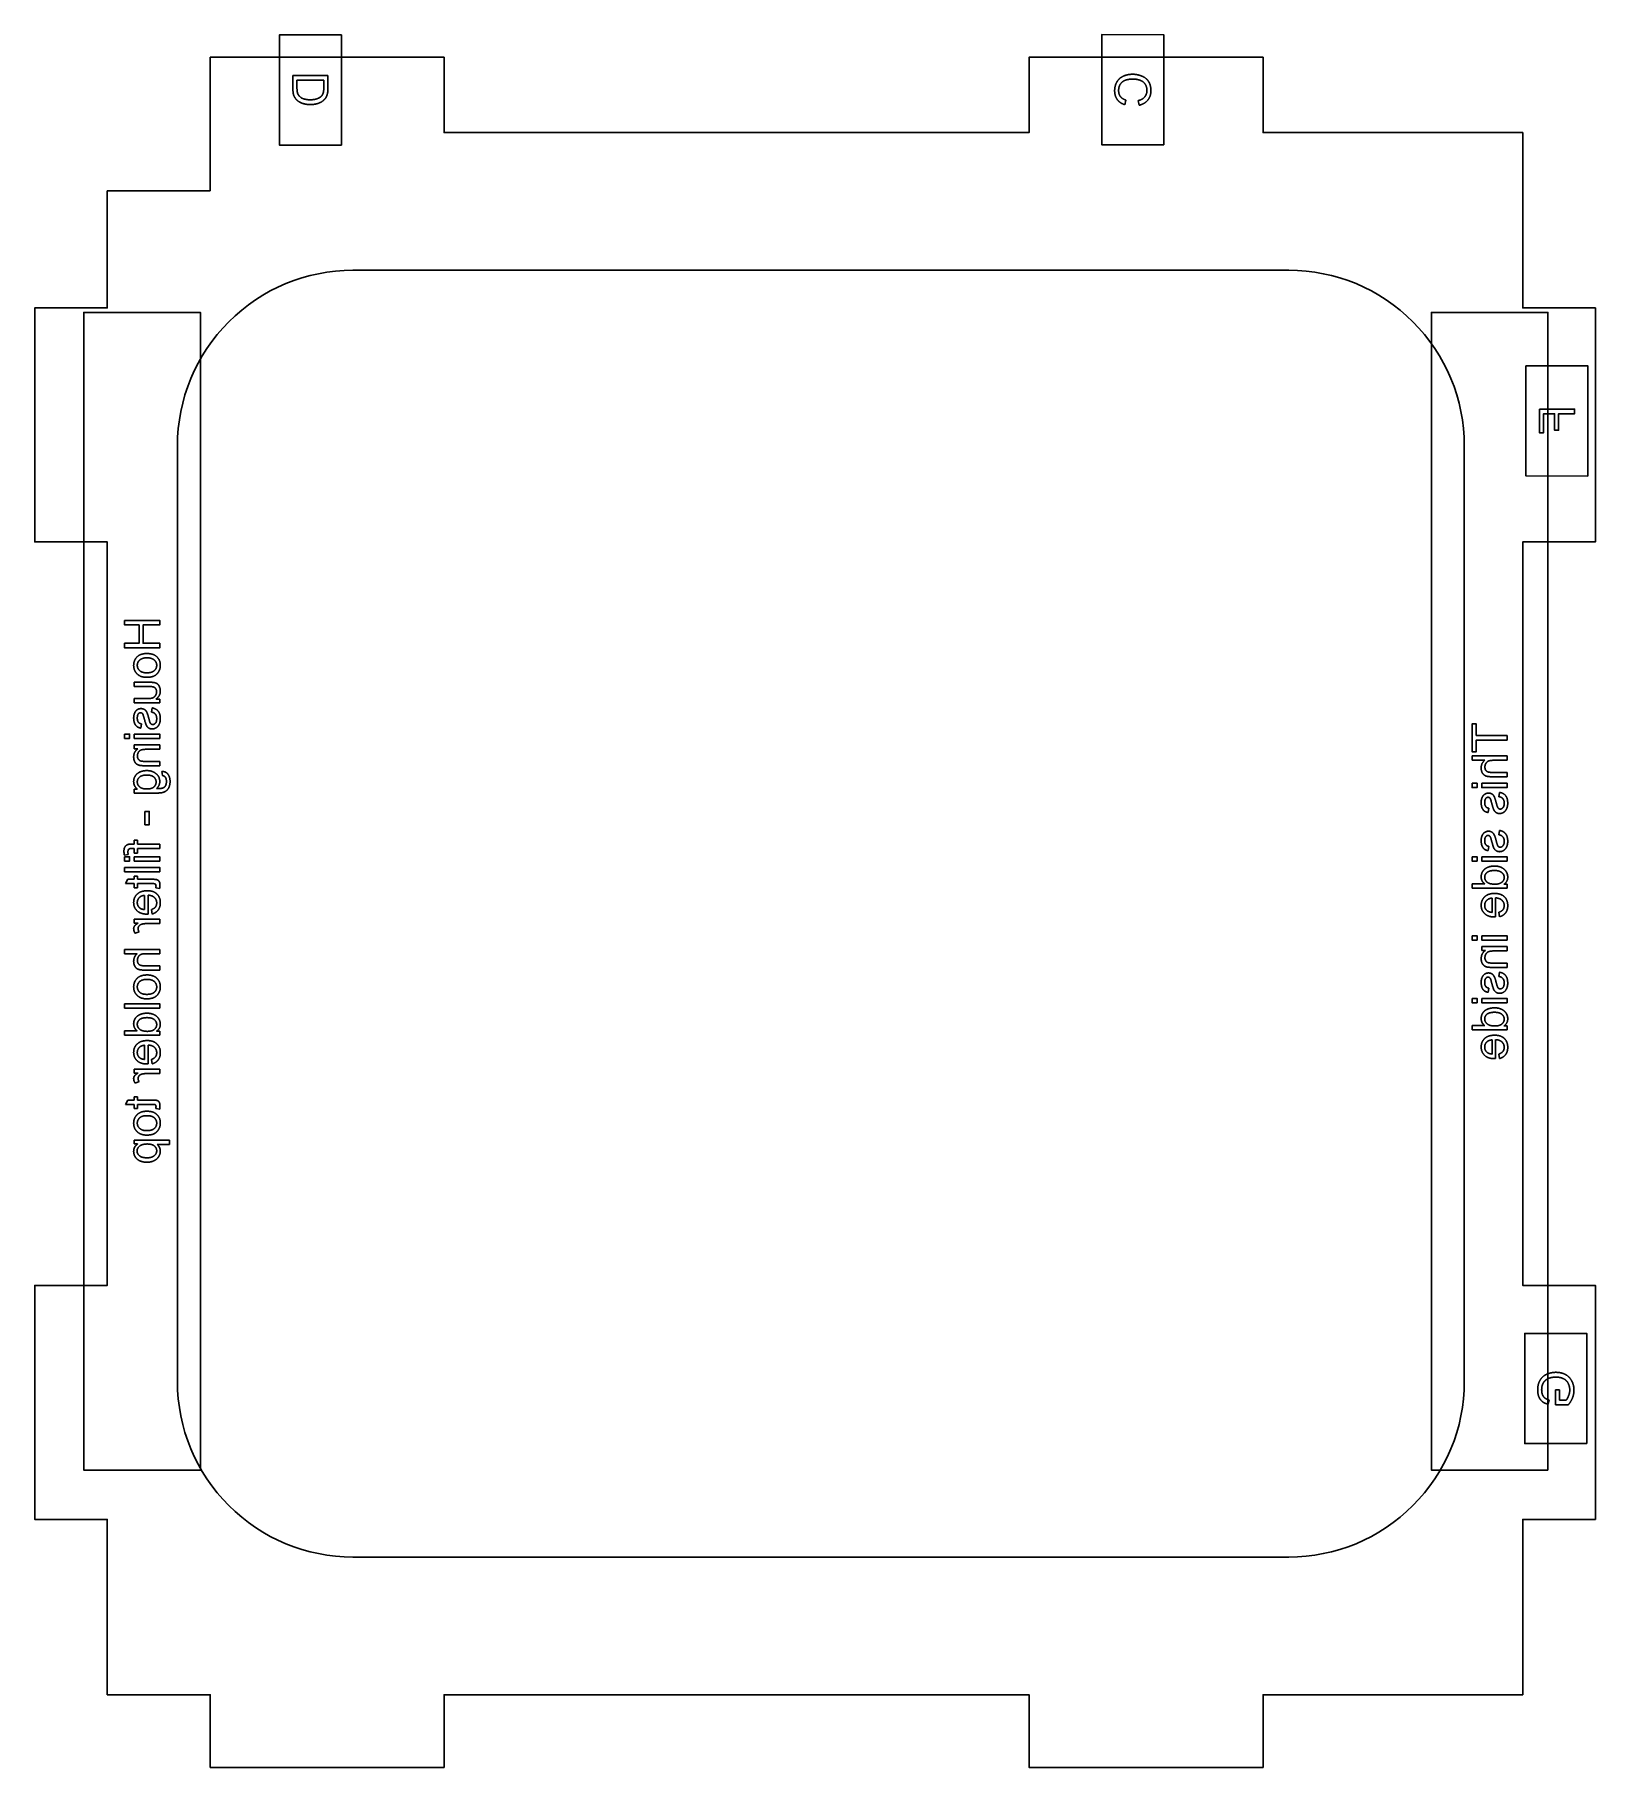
# Model space of a CAD drawing. Header units: millimetres. Extents: x -120 to 13, y 0 to 148.
import ezdxf

# ---------------------------------------------------------------- set-up
doc = ezdxf.new("R2010")
doc.units = ezdxf.units.MM
doc.layers.get('0').update_dxf_attribs({"linetype": 'CONTINUOUS'})

msp = doc.modelspace()

# ---------------------------------------------------------------- linework, layer by layer
for p, q in [((-95.31, 144.63), (-98.31, 144.63)), ((-98.31, 144.63), (-98.31, 143.6)), ((-97.96, 143.6), (-97.96, 144.23)), ((-97.96, 144.23), (-95.66, 144.23)), ((-95.66, 144.23), (-95.67, 143.59)), ((-95.31, 143.55), (-95.31, 144.63)), ((-27.2, 142.14), (-27.11, 142.53)), ((-26.07, 142.49), (-25.97, 142.09)), ((-110.52, 92.76), (-111.87, 92.76)), ((-111.87, 92.76), (-111.87, 92.4)), ((-111.87, 92.4), (-110.66, 92.4)), ((-110.7, 91.37), (-111.87, 91.37)), ((-111.87, 91.37), (-111.87, 91)), ((-111.87, 91), (-109.69, 91)), ((-110.34, 90.57), (-110.4, 90.21)), ((-109.69, 91.33), (-110.01, 91.33)), ((-109.69, 91), (-109.69, 91.33)), ((-111.31, 88.85), (-111.26, 89.21)), ((-109.69, 87.4), (-111.87, 87.4)), ((-111.87, 87.4), (-111.87, 87.07)), ((-109.69, 87.03), (-109.69, 87.4)), ((-111.87, 87.07), (-111.56, 87.07)), ((-109.69, 86), (-111.02, 86)), ((-110.88, 87.03), (-109.69, 87.03)), ((-109.69, 85.63), (-109.69, 86)), ((5.48, 86.46), (2.48, 86.46)), ((2.48, 86.46), (2.48, 86.09)), ((2.48, 86.09), (3.56, 86.09)), ((4.29, 86.09), (5.48, 86.09)), ((5.48, 86.09), (5.48, 86.46)), ((-111.03, 85.63), (-109.69, 85.63)), ((-109.51, 85.14), (-109.46, 84.78)), ((5.48, 85.06), (4.1, 85.06)), ((4.1, 84.69), (5.48, 84.69)), ((5.48, 84.69), (5.48, 85.06)), ((-111.61, 83.63), (-111.87, 83.63)), ((-111.87, 83.63), (-111.87, 83.29)), ((-111.87, 83.29), (-109.99, 83.29)), ((4.83, 83.35), (4.78, 82.98)), ((3.87, 81.63), (3.92, 81.99)), ((4.83, 80.09), (4.78, 79.72)), ((-111.87, 78.93), (-112.1, 78.93)), ((-112.07, 78.56), (-111.87, 78.56)), ((-111.58, 79.25), (-111.87, 79.25)), ((-111.87, 79.25), (-111.87, 78.93)), ((-111.87, 78.56), (-111.87, 78.14)), ((-111.58, 78.93), (-111.58, 79.25)), ((-109.69, 78.93), (-111.58, 78.93)), ((-111.58, 78.14), (-111.58, 78.56)), ((-111.58, 78.56), (-109.69, 78.56)), ((-109.69, 78.56), (-109.69, 78.93)), ((3.87, 78.37), (3.92, 78.73)), ((-112.71, 77.98), (-112.39, 78.04)), ((-111.87, 78.14), (-111.58, 78.14)), ((-112.41, 75.92), (-112.63, 75.55)), ((-112.63, 75.55), (-111.87, 75.55)), ((-111.87, 75.92), (-112.41, 75.92)), ((-111.58, 76.19), (-111.87, 76.19)), ((-111.87, 76.19), (-111.87, 75.92)), ((-111.87, 75.55), (-111.87, 75.18)), ((-111.58, 75.92), (-111.58, 76.19)), ((-110.33, 75.92), (-111.58, 75.92)), ((-111.58, 75.18), (-111.58, 75.55)), ((-111.58, 75.55), (-110.31, 75.55)), ((-111.87, 75.18), (-111.58, 75.18)), ((-110.99, 74.54), (-110.99, 73.33)), ((-110.69, 72.94), (-110.69, 74.56)), ((-110.02, 75.18), (-109.7, 75.13)), ((3.56, 75.53), (2.48, 75.53)), ((2.48, 75.53), (2.48, 75.16)), ((2.48, 75.16), (5.48, 75.16)), ((4.19, 74.31), (4.19, 73.09)), ((4.49, 72.71), (4.49, 74.33)), ((5.48, 75.5), (5.21, 75.5)), ((5.48, 75.16), (5.48, 75.5)), ((-110.39, 73.33), (-110.35, 72.95)), ((4.78, 73.1), (4.83, 72.72)), ((-109.69, 72.5), (-111.87, 72.5)), ((-111.87, 72.5), (-111.87, 72.16)), ((-111.87, 72.16), (-111.54, 72.16)), ((-111.8, 71.31), (-111.46, 71.44)), ((-110.83, 72.13), (-109.69, 72.13)), ((-109.69, 72.13), (-109.69, 72.5)), ((-109.69, 69.93), (-112.69, 69.93)), ((-112.69, 69.93), (-112.69, 69.56)), ((-109.69, 69.56), (-109.69, 69.93)), ((5.48, 70.16), (3.31, 70.16)), ((3.31, 70.16), (3.31, 69.83)), ((3.31, 69.83), (3.62, 69.83)), ((4.29, 69.79), (5.48, 69.79)), ((5.48, 69.79), (5.48, 70.16)), ((-112.69, 69.56), (-111.62, 69.56)), ((-109.69, 68.53), (-111.07, 68.53)), ((-111.07, 68.16), (-109.69, 68.16)), ((-110.88, 69.56), (-109.69, 69.56)), ((-109.69, 68.16), (-109.69, 68.53)), ((4.15, 68.39), (5.48, 68.39)), ((5.48, 68.76), (4.16, 68.76)), ((5.48, 68.39), (5.48, 68.76)), ((4.83, 67.97), (4.78, 67.61)), ((3.87, 66.25), (3.92, 66.61)), ((-111.62, 62.95), (-112.69, 62.95)), ((-112.69, 62.95), (-112.69, 62.59)), ((-112.69, 62.59), (-109.69, 62.59)), ((-109.69, 62.93), (-109.97, 62.93)), ((-109.69, 62.59), (-109.69, 62.93)), ((3.56, 63.41), (2.48, 63.41)), ((2.48, 63.41), (2.48, 63.05)), ((2.48, 63.05), (5.48, 63.05)), ((5.48, 63.39), (5.21, 63.39)), ((5.48, 63.05), (5.48, 63.39)), ((-110.99, 61.73), (-110.99, 60.52)), ((-110.69, 60.13), (-110.69, 61.75)), ((4.19, 62.19), (4.19, 60.98)), ((4.49, 60.59), (4.49, 62.21)), ((4.78, 60.98), (4.83, 60.6)), ((-109.69, 59.68), (-111.87, 59.68)), ((-111.87, 59.68), (-111.87, 59.35)), ((-111.87, 59.35), (-111.54, 59.35)), ((-110.83, 59.31), (-109.69, 59.31)), ((-110.39, 60.52), (-110.35, 60.14)), ((-109.69, 59.31), (-109.69, 59.68)), ((-111.8, 58.5), (-111.46, 58.63)), ((-112.41, 57.05), (-112.63, 56.68)), ((-112.63, 56.68), (-111.87, 56.68)), ((-111.87, 57.05), (-112.41, 57.05)), ((-111.58, 57.32), (-111.87, 57.32)), ((-111.87, 57.32), (-111.87, 57.05)), ((-111.87, 56.68), (-111.87, 56.31)), ((-111.87, 56.31), (-111.58, 56.31)), ((-111.58, 57.05), (-111.58, 57.32)), ((-110.33, 57.05), (-111.58, 57.05)), ((-111.58, 56.31), (-111.58, 56.68)), ((-111.58, 56.68), (-110.31, 56.68)), ((-110.02, 56.31), (-109.7, 56.26)), ((-108.86, 53.62), (-111.87, 53.62)), ((-111.87, 53.62), (-111.87, 53.29)), ((-108.86, 53.25), (-108.86, 53.62)), ((-111.87, 53.29), (-111.58, 53.29)), ((-109.92, 53.25), (-108.86, 53.25)), ((8.98, 31.04), (9.07, 31.4)), ((9.96, 32.27), (9.61, 32.27)), ((9.61, 32.27), (9.61, 31)), ((9.96, 31.38), (9.96, 32.27)), ((10.52, 31.38), (9.96, 31.38)), ((9.61, 31), (10.72, 31))]:
    msp.add_line(p, q)
for points in [[(-94.16, 138.68), (-94.16, 148.1), (-99.46, 148.1), (-99.46, 138.69)], [(-23.87, 138.71), (-23.87, 148.12), (-29.17, 148.13), (-29.17, 138.71)], [(-105.38, 134.76), (-105.38, 146.2), (-85.38, 146.2), (-85.38, 139.76), (-35.38, 139.76), (-35.38, 146.2), (-15.38, 146.2), (-15.38, 139.76), (6.82, 139.76), (6.82, 124.76), (13.02, 124.76), (13.02, 104.76), (6.82, 104.76), (6.82, 41.2), (13.02, 41.2), (13.02, 21.2), (6.82, 21.2), (6.82, 6.2), (-15.38, 6.2), (-15.38, 0), (-35.38, 0), (-35.38, 6.2), (-85.38, 6.2), (-85.38, 0), (-105.38, 0), (-105.38, 6.2), (-114.18, 6.2), (-114.18, 21.2), (-120.38, 21.2), (-120.38, 41.2), (-114.18, 41.2), (-114.18, 104.76), (-120.38, 104.76), (-120.38, 124.76), (-114.18, 124.76), (-114.18, 134.76)], [(-106.21, 25.41), (-106.21, 124.38), (-116.18, 124.38), (-116.18, 25.41)], [(8.97, 25.41), (8.97, 124.38), (-1, 124.38), (-1, 25.41)], [(12.39, 110.39), (12.39, 119.81), (7.09, 119.81), (7.09, 110.4)], [(8.24, 116.12), (11.24, 116.11), (11.24, 115.72), (9.88, 115.72), (9.88, 114.31), (9.53, 114.31), (9.53, 115.72), (8.6, 115.72), (8.6, 114.09), (8.24, 114.09)], [(-112.69, 98.05), (-109.69, 98.05), (-109.69, 97.66), (-111.11, 97.66), (-111.11, 96.1), (-109.69, 96.1), (-109.69, 95.7), (-112.69, 95.7), (-112.69, 96.1), (-111.46, 96.1), (-111.46, 97.66), (-112.69, 97.66)], [(2.84, 88.21), (5.48, 88.21), (5.48, 87.82), (2.84, 87.82), (2.84, 86.82), (2.48, 86.82), (2.48, 89.2), (2.84, 89.2)], [(-112.69, 88.33), (-112.27, 88.33), (-112.27, 87.96), (-112.69, 87.96)], [(-111.87, 88.33), (-109.69, 88.33), (-109.69, 87.96), (-111.87, 87.96)], [(2.48, 84.13), (2.91, 84.13), (2.91, 83.76), (2.48, 83.76)], [(3.31, 84.13), (5.48, 84.13), (5.48, 83.76), (3.31, 83.76)], [(-110.96, 81.72), (-110.59, 81.72), (-110.59, 80.58), (-110.96, 80.58)], [(-112.69, 77.85), (-112.27, 77.85), (-112.27, 77.48), (-112.69, 77.48)], [(-111.87, 77.85), (-109.69, 77.85), (-109.69, 77.48), (-111.87, 77.48)], [(2.48, 77.84), (2.91, 77.84), (2.91, 77.48), (2.48, 77.48)], [(3.31, 77.84), (5.48, 77.84), (5.48, 77.48), (3.31, 77.48)], [(-112.69, 76.93), (-109.69, 76.93), (-109.69, 76.56), (-112.69, 76.56)], [(2.48, 71.09), (2.91, 71.09), (2.91, 70.72), (2.48, 70.72)], [(3.31, 71.09), (5.48, 71.09), (5.48, 70.72), (3.31, 70.72)], [(-112.69, 65.28), (-109.69, 65.28), (-109.69, 64.91), (-112.69, 64.91)], [(2.48, 65.73), (2.91, 65.73), (2.91, 65.36), (2.48, 65.36)], [(3.31, 65.73), (5.48, 65.73), (5.48, 65.36), (3.31, 65.36)], [(12.29, 27.68), (12.29, 37.09), (6.99, 37.09), (6.99, 27.68)]]:
    msp.add_lwpolyline(points, close=True)
msp.add_lwpolyline([(-93.18, 17.98), (-13.18, 17.98, 0.414214), (1.82, 32.98), (1.82, 112.98, 0.414214), (-13.18, 127.98), (-93.18, 127.98, 0.414214), (-108.18, 112.98), (-108.18, 32.98, 0.414214)], format="xyb", close=True)
for points in [[(-27.89, 144.06), (-28.07, 143.73), (-28.07, 143.33)], [(-27.36, 144.56), (-27.71, 144.39), (-27.89, 144.06)], [(-27.73, 143.34), (-27.73, 143.68), (-27.57, 143.91)], [(-27.57, 143.91), (-27.4, 144.15), (-27.12, 144.24)], [(-26.54, 144.74), (-27.01, 144.74), (-27.36, 144.56)], [(-27.12, 144.24), (-26.84, 144.33), (-26.55, 144.33)], [(-26.55, 144.33), (-26.16, 144.33), (-25.88, 144.22)], [(-25.74, 144.58), (-26.11, 144.74), (-26.54, 144.74)], [(-25.88, 144.22), (-25.59, 144.11), (-25.45, 143.88)], [(-25.17, 144.12), (-25.36, 144.43), (-25.74, 144.58)], [(-25.45, 143.88), (-25.31, 143.64), (-25.31, 143.37)], [(-24.97, 143.33), (-24.97, 143.82), (-25.17, 144.12)], [(-98.31, 143.6), (-98.31, 143.25), (-98.27, 143.06)], [(-98.27, 143.06), (-98.21, 142.81), (-98.05, 142.62)], [(-98.05, 142.62), (-97.85, 142.39), (-97.54, 142.27)], [(-97.9, 143.09), (-97.96, 143.25), (-97.96, 143.6)], [(-97.56, 142.71), (-97.81, 142.87), (-97.9, 143.09)], [(-96.83, 142.56), (-97.3, 142.56), (-97.56, 142.71)], [(-97.54, 142.27), (-97.23, 142.15), (-96.83, 142.15)], [(-96.26, 142.64), (-96.49, 142.56), (-96.83, 142.56)], [(-96.83, 142.15), (-96.49, 142.15), (-96.22, 142.23)], [(-95.88, 142.86), (-96.02, 142.72), (-96.26, 142.64)], [(-96.22, 142.23), (-95.96, 142.31), (-95.79, 142.43)], [(-95.72, 143.13), (-95.78, 142.96), (-95.88, 142.86)], [(-95.79, 142.43), (-95.61, 142.56), (-95.51, 142.71)], [(-95.67, 143.59), (-95.67, 143.3), (-95.72, 143.13)], [(-95.51, 142.71), (-95.41, 142.86), (-95.36, 143.07)], [(-95.36, 143.07), (-95.31, 143.28), (-95.31, 143.55)], [(-28.07, 143.33), (-28.07, 142.88), (-27.84, 142.57)], [(-27.84, 142.57), (-27.61, 142.26), (-27.2, 142.14)], [(-27.58, 142.84), (-27.73, 143.04), (-27.73, 143.34)], [(-27.11, 142.53), (-27.43, 142.64), (-27.58, 142.84)], [(-25.5, 142.8), (-25.69, 142.57), (-26.07, 142.49)], [(-25.97, 142.09), (-25.48, 142.22), (-25.23, 142.54)], [(-25.31, 143.37), (-25.31, 143.03), (-25.5, 142.8)], [(-25.23, 142.54), (-24.97, 142.86), (-24.97, 143.33)], [(-111.67, 94.89), (-111.92, 94.61), (-111.92, 94.21)], [(-110.78, 95.22), (-111.38, 95.22), (-111.67, 94.89)], [(-111.4, 94.66), (-111.2, 94.85), (-110.78, 94.85)], [(-109.94, 94.94), (-110.23, 95.22), (-110.78, 95.22)], [(-110.78, 94.85), (-110.36, 94.85), (-110.16, 94.66)], [(-109.64, 94.21), (-109.64, 94.66), (-109.94, 94.94)], [(-111.92, 94.21), (-111.92, 93.76), (-111.62, 93.47)], [(-111.62, 93.47), (-111.33, 93.19), (-110.81, 93.19)], [(-111.61, 94.21), (-111.61, 94.48), (-111.4, 94.66)], [(-111.4, 93.75), (-111.61, 93.93), (-111.61, 94.21)], [(-110.79, 93.57), (-111.2, 93.57), (-111.4, 93.75)], [(-110.16, 93.75), (-110.37, 93.57), (-110.79, 93.57)], [(-110.16, 94.66), (-109.95, 94.48), (-109.95, 94.21)], [(-109.95, 94.21), (-109.95, 93.93), (-110.16, 93.75)], [(-110.15, 93.31), (-109.91, 93.44), (-109.78, 93.68)], [(-109.78, 93.68), (-109.64, 93.92), (-109.64, 94.21)], [(-110.81, 93.19), (-110.39, 93.19), (-110.15, 93.31)], [(-110.66, 92.4), (-110.37, 92.4), (-110.27, 92.37)], [(-110.18, 92.74), (-110.29, 92.76), (-110.52, 92.76)], [(-110.27, 92.37), (-110.13, 92.34), (-110.05, 92.23)], [(-109.9, 92.63), (-110.02, 92.71), (-110.18, 92.74)], [(-110.05, 92.23), (-109.96, 92.11), (-109.96, 91.95)], [(-109.96, 91.95), (-109.96, 91.78), (-110.05, 91.64)], [(-110.01, 91.33), (-109.64, 91.59), (-109.64, 92.02)], [(-109.72, 92.38), (-109.79, 92.55), (-109.9, 92.63)], [(-109.64, 92.02), (-109.64, 92.21), (-109.72, 92.38)], [(-111.56, 90.45), (-111.68, 90.38), (-111.77, 90.26)], [(-111.29, 90.51), (-111.44, 90.51), (-111.56, 90.45)], [(-111, 90.43), (-111.13, 90.51), (-111.29, 90.51)], [(-110.79, 90.19), (-110.87, 90.35), (-111, 90.43)], [(-110.28, 91.43), (-110.42, 91.37), (-110.7, 91.37)], [(-109.82, 90.29), (-110, 90.51), (-110.34, 90.57)], [(-110.05, 91.64), (-110.13, 91.49), (-110.28, 91.43)], [(-111.87, 90.03), (-111.92, 89.88), (-111.92, 89.71)], [(-111.92, 89.71), (-111.92, 89.46), (-111.84, 89.26)], [(-111.77, 90.26), (-111.83, 90.18), (-111.87, 90.03)], [(-111.84, 89.26), (-111.77, 89.07), (-111.64, 88.98)], [(-111.64, 88.98), (-111.52, 88.88), (-111.31, 88.85)], [(-111.61, 89.69), (-111.61, 89.94), (-111.53, 90.05)], [(-111.52, 89.35), (-111.61, 89.47), (-111.61, 89.69)], [(-111.53, 90.05), (-111.45, 90.16), (-111.33, 90.16)], [(-111.26, 89.21), (-111.43, 89.23), (-111.52, 89.35)], [(-111.33, 90.16), (-111.26, 90.16), (-111.2, 90.11)], [(-111.2, 90.11), (-111.14, 90.07), (-111.11, 89.97)], [(-111.11, 89.97), (-111.09, 89.91), (-111.01, 89.64)], [(-111.01, 89.64), (-110.91, 89.25), (-110.84, 89.1)], [(-110.84, 89.1), (-110.77, 88.94), (-110.65, 88.86)], [(-110.61, 89.63), (-110.72, 90.04), (-110.79, 90.19)], [(-110.49, 89.26), (-110.54, 89.33), (-110.61, 89.63)], [(-110.29, 89.15), (-110.42, 89.15), (-110.49, 89.26)], [(-110.4, 90.21), (-110.18, 90.18), (-110.06, 90.04)], [(-110.33, 88.77), (-110.15, 88.77), (-109.99, 88.88)], [(-110.05, 89.27), (-110.15, 89.15), (-110.29, 89.15)], [(-110.06, 90.04), (-109.95, 89.9), (-109.95, 89.65)], [(-109.95, 89.65), (-109.95, 89.39), (-110.05, 89.27)], [(-109.99, 88.88), (-109.82, 88.98), (-109.73, 89.19)], [(-109.64, 89.64), (-109.64, 90.07), (-109.82, 90.29)], [(-109.73, 89.19), (-109.64, 89.39), (-109.64, 89.64)], [(-110.65, 88.86), (-110.52, 88.77), (-110.33, 88.77)], [(-111.56, 87.07), (-111.92, 86.83), (-111.92, 86.38)], [(-111.92, 86.38), (-111.92, 86.18), (-111.85, 86.01)], [(-111.85, 86.01), (-111.78, 85.85), (-111.66, 85.77)], [(-111.6, 86.45), (-111.6, 86.69), (-111.45, 86.86)], [(-111.53, 86.2), (-111.6, 86.31), (-111.6, 86.45)], [(-111.35, 86.04), (-111.46, 86.09), (-111.53, 86.2)], [(-111.45, 86.86), (-111.3, 87.03), (-110.88, 87.03)], [(-111.02, 86), (-111.24, 86), (-111.35, 86.04)], [(3.56, 86.09), (3.26, 85.84), (3.26, 85.44)], [(3.66, 85.83), (3.75, 85.97), (3.89, 86.03)], [(3.89, 86.03), (4.04, 86.09), (4.29, 86.09)], [(-111.77, 84.77), (-111.92, 84.56), (-111.92, 84.27)], [(-111.37, 85.1), (-111.63, 84.98), (-111.77, 84.77)], [(-111.66, 85.77), (-111.55, 85.69), (-111.39, 85.65)], [(-111.61, 84.24), (-111.61, 84.49), (-111.41, 84.66)], [(-111.41, 84.66), (-111.21, 84.83), (-110.82, 84.83)], [(-111.39, 85.65), (-111.29, 85.63), (-111.03, 85.63)], [(-110.79, 85.21), (-111.1, 85.21), (-111.37, 85.1)], [(-110.82, 84.83), (-110.39, 84.83), (-110.2, 84.66)], [(-110.02, 84.96), (-110.34, 85.21), (-110.79, 85.21)], [(-110.2, 84.66), (-110, 84.49), (-110, 84.24)], [(-109.69, 84.27), (-109.69, 84.72), (-110.02, 84.96)], [(-108.99, 84.9), (-109.16, 85.14), (-109.51, 85.14)], [(-109.46, 84.78), (-109.3, 84.76), (-109.22, 84.65)], [(-109.22, 84.65), (-109.12, 84.52), (-109.12, 84.28)], [(-108.81, 84.28), (-108.81, 84.67), (-108.99, 84.9)], [(3.26, 85.44), (3.26, 85.2), (3.35, 85.02)], [(3.35, 85.02), (3.45, 84.85), (3.62, 84.77)], [(3.58, 85.52), (3.58, 85.68), (3.66, 85.83)], [(3.7, 85.18), (3.58, 85.3), (3.58, 85.52)], [(3.62, 84.77), (3.79, 84.69), (4.1, 84.69)], [(4.1, 85.06), (3.83, 85.06), (3.7, 85.18)], [(-111.92, 84.27), (-111.92, 83.88), (-111.61, 83.63)], [(-111.41, 83.82), (-111.61, 83.99), (-111.61, 84.24)], [(-110.81, 83.64), (-111.21, 83.64), (-111.41, 83.82)], [(-110.19, 83.81), (-110.39, 83.64), (-110.81, 83.64)], [(-110, 84.24), (-110, 83.98), (-110.19, 83.81)], [(-109.99, 83.29), (-109.48, 83.29), (-109.27, 83.4)], [(-109.98, 83.67), (-109.69, 83.91), (-109.69, 84.27)], [(-109.51, 83.7), (-109.62, 83.67), (-109.98, 83.67)], [(-109.22, 83.88), (-109.32, 83.74), (-109.51, 83.7)], [(-109.27, 83.4), (-109.06, 83.5), (-108.93, 83.72)], [(-109.12, 84.28), (-109.12, 84.02), (-109.22, 83.88)], [(-108.93, 83.72), (-108.81, 83.95), (-108.81, 84.28)], [(3.41, 83.04), (3.35, 82.95), (3.3, 82.81)], [(3.62, 83.22), (3.49, 83.15), (3.41, 83.04)], [(3.89, 83.29), (3.74, 83.29), (3.62, 83.22)], [(4.18, 83.21), (4.05, 83.29), (3.89, 83.29)], [(4.38, 82.97), (4.31, 83.13), (4.18, 83.21)], [(4.56, 82.41), (4.46, 82.81), (4.38, 82.97)], [(4.78, 82.98), (4.99, 82.95), (5.11, 82.81)], [(5.35, 83.07), (5.18, 83.29), (4.83, 83.35)], [(5.53, 82.42), (5.53, 82.84), (5.35, 83.07)], [(3.3, 82.81), (3.26, 82.66), (3.26, 82.49)], [(3.26, 82.49), (3.26, 82.23), (3.33, 82.04)], [(3.33, 82.04), (3.41, 81.84), (3.53, 81.75)], [(3.53, 81.75), (3.66, 81.66), (3.87, 81.63)], [(3.56, 82.46), (3.56, 82.71), (3.65, 82.82)], [(3.66, 82.13), (3.56, 82.25), (3.56, 82.46)], [(3.65, 82.82), (3.73, 82.93), (3.84, 82.93)], [(3.92, 81.99), (3.75, 82.01), (3.66, 82.13)], [(3.84, 82.93), (3.91, 82.93), (3.97, 82.89)], [(3.97, 82.89), (4.03, 82.84), (4.07, 82.74)], [(4.07, 82.74), (4.09, 82.69), (4.16, 82.42)], [(4.16, 82.42), (4.27, 82.03), (4.33, 81.87)], [(4.33, 81.87), (4.4, 81.72), (4.53, 81.63)], [(4.53, 81.63), (4.65, 81.54), (4.84, 81.54)], [(4.69, 82.03), (4.64, 82.11), (4.56, 82.41)], [(4.88, 81.92), (4.76, 81.92), (4.69, 82.03)], [(4.84, 81.54), (5.03, 81.54), (5.19, 81.65)], [(5.12, 82.04), (5.02, 81.92), (4.88, 81.92)], [(5.11, 82.81), (5.23, 82.67), (5.23, 82.42)], [(5.23, 82.42), (5.23, 82.17), (5.12, 82.04)], [(5.19, 81.65), (5.35, 81.76), (5.44, 81.96)], [(5.44, 81.96), (5.53, 82.16), (5.53, 82.42)], [(3.89, 80.03), (3.74, 80.03), (3.62, 79.96)], [(4.18, 79.95), (4.05, 80.03), (3.89, 80.03)], [(5.35, 79.81), (5.18, 80.03), (4.83, 80.09)], [(-112.66, 78.7), (-112.75, 78.57), (-112.75, 78.32)], [(-112.42, 78.89), (-112.57, 78.83), (-112.66, 78.7)], [(-112.1, 78.93), (-112.32, 78.93), (-112.42, 78.89)], [(-112.34, 78.49), (-112.26, 78.56), (-112.07, 78.56)], [(3.3, 79.55), (3.26, 79.4), (3.26, 79.23)], [(3.26, 79.23), (3.26, 78.97), (3.33, 78.78)], [(3.41, 79.78), (3.35, 79.69), (3.3, 79.55)], [(3.33, 78.78), (3.41, 78.58), (3.53, 78.49)], [(3.62, 79.96), (3.49, 79.89), (3.41, 79.78)], [(3.56, 79.2), (3.56, 79.45), (3.65, 79.56)], [(3.66, 78.87), (3.56, 78.99), (3.56, 79.2)], [(3.65, 79.56), (3.73, 79.67), (3.84, 79.67)], [(3.92, 78.73), (3.75, 78.75), (3.66, 78.87)], [(3.84, 79.67), (3.91, 79.67), (3.97, 79.63)], [(3.97, 79.63), (4.03, 79.58), (4.07, 79.48)], [(4.07, 79.48), (4.09, 79.43), (4.16, 79.16)], [(4.16, 79.16), (4.27, 78.77), (4.33, 78.61)], [(4.38, 79.71), (4.31, 79.87), (4.18, 79.95)], [(4.33, 78.61), (4.4, 78.46), (4.53, 78.37)], [(4.56, 79.15), (4.46, 79.55), (4.38, 79.71)], [(4.69, 78.77), (4.64, 78.85), (4.56, 79.15)], [(4.88, 78.66), (4.76, 78.66), (4.69, 78.77)], [(4.78, 79.72), (4.99, 79.69), (5.11, 79.55)], [(5.12, 78.79), (5.02, 78.66), (4.88, 78.66)], [(5.11, 79.55), (5.23, 79.41), (5.23, 79.16)], [(5.23, 79.16), (5.23, 78.91), (5.12, 78.79)], [(5.19, 78.39), (5.35, 78.5), (5.44, 78.7)], [(5.53, 79.16), (5.53, 79.58), (5.35, 79.81)], [(5.44, 78.7), (5.53, 78.9), (5.53, 79.16)], [(-112.75, 78.32), (-112.75, 78.17), (-112.71, 77.98)], [(-112.41, 78.25), (-112.41, 78.42), (-112.34, 78.49)], [(-112.39, 78.04), (-112.41, 78.15), (-112.41, 78.25)], [(3.53, 78.49), (3.66, 78.4), (3.87, 78.37)], [(4.4, 77.05), (4.07, 77.05), (3.81, 76.94)], [(4.99, 76.93), (4.73, 77.05), (4.4, 77.05)], [(4.53, 78.37), (4.65, 78.28), (4.84, 78.28)], [(4.84, 78.28), (5.03, 78.28), (5.19, 78.39)], [(-109.9, 75.87), (-110, 75.92), (-110.33, 75.92)], [(-110.31, 75.55), (-110.15, 75.55), (-110.11, 75.53)], [(-109.73, 75.72), (-109.79, 75.83), (-109.9, 75.87)], [(-109.67, 75.41), (-109.67, 75.61), (-109.73, 75.72)], [(3.4, 76.61), (3.26, 76.4), (3.26, 76.13)], [(3.26, 76.13), (3.26, 75.93), (3.34, 75.78)], [(3.34, 75.78), (3.43, 75.63), (3.56, 75.53)], [(3.81, 76.94), (3.54, 76.83), (3.4, 76.61)], [(3.56, 76.09), (3.56, 76.34), (3.76, 76.5)], [(3.77, 75.67), (3.56, 75.84), (3.56, 76.09)], [(3.76, 76.5), (3.97, 76.67), (4.4, 76.67)], [(4.43, 75.5), (3.98, 75.5), (3.77, 75.67)], [(4.4, 76.67), (4.81, 76.67), (5.02, 76.49)], [(5.03, 75.67), (4.83, 75.5), (4.43, 75.5)], [(5.39, 76.59), (5.24, 76.81), (4.99, 76.93)], [(5.02, 76.49), (5.23, 76.32), (5.23, 76.08)], [(5.23, 76.08), (5.23, 75.84), (5.03, 75.67)], [(5.21, 75.5), (5.53, 75.71), (5.53, 76.11)], [(5.53, 76.11), (5.53, 76.37), (5.39, 76.59)], [(-111.61, 74.66), (-111.92, 74.38), (-111.92, 73.93)], [(-110.76, 74.94), (-111.31, 74.94), (-111.61, 74.66)], [(-111.61, 73.93), (-111.61, 74.18), (-111.44, 74.35)], [(-111.44, 74.35), (-111.27, 74.53), (-110.99, 74.54)], [(-109.94, 74.67), (-110.23, 74.94), (-110.76, 74.94)], [(-110.69, 74.56), (-110.33, 74.54), (-110.14, 74.36)], [(-110.14, 74.36), (-109.95, 74.18), (-109.95, 73.91)], [(-110.11, 75.53), (-110.06, 75.51), (-110.04, 75.47)], [(-110.04, 75.47), (-110.01, 75.43), (-110.01, 75.34)], [(-110.01, 75.34), (-110.01, 75.28), (-110.02, 75.18)], [(-109.64, 73.91), (-109.64, 74.39), (-109.94, 74.67)], [(-109.7, 75.13), (-109.67, 75.28), (-109.67, 75.41)], [(3.56, 74.42), (3.26, 74.14), (3.26, 73.69)], [(4.41, 74.71), (3.86, 74.71), (3.56, 74.42)], [(3.56, 73.69), (3.56, 73.94), (3.73, 74.11)], [(3.73, 74.11), (3.9, 74.29), (4.19, 74.31)], [(5.24, 74.43), (4.94, 74.71), (4.41, 74.71)], [(4.49, 74.33), (4.85, 74.31), (5.04, 74.12)], [(5.04, 74.12), (5.23, 73.94), (5.23, 73.67)], [(5.53, 73.67), (5.53, 74.15), (5.24, 74.43)], [(-111.92, 73.93), (-111.92, 73.49), (-111.62, 73.22)], [(-111.62, 73.22), (-111.32, 72.94), (-110.78, 72.94)], [(-111.4, 73.47), (-111.61, 73.65), (-111.61, 73.93)], [(-110.99, 73.33), (-111.26, 73.35), (-111.4, 73.47)], [(-110.78, 72.94), (-110.75, 72.94), (-110.69, 72.94)], [(-110.05, 73.56), (-110.16, 73.42), (-110.39, 73.33)], [(-110.35, 72.95), (-110.01, 73.04), (-109.83, 73.29)], [(-109.95, 73.91), (-109.95, 73.7), (-110.05, 73.56)], [(-109.83, 73.29), (-109.64, 73.53), (-109.64, 73.91)], [(3.26, 73.69), (3.26, 73.26), (3.56, 72.98)], [(3.77, 73.23), (3.56, 73.41), (3.56, 73.69)], [(3.56, 72.98), (3.85, 72.7), (4.39, 72.7)], [(4.19, 73.09), (3.91, 73.12), (3.77, 73.23)], [(4.39, 72.7), (4.42, 72.7), (4.49, 72.71)], [(5.12, 73.32), (5.02, 73.18), (4.78, 73.1)], [(4.83, 72.72), (5.16, 72.81), (5.35, 73.05)], [(5.23, 73.67), (5.23, 73.47), (5.12, 73.32)], [(5.35, 73.05), (5.53, 73.29), (5.53, 73.67)], [(-111.84, 71.93), (-111.92, 71.82), (-111.92, 71.69)], [(-111.92, 71.69), (-111.92, 71.51), (-111.8, 71.31)], [(-111.54, 72.16), (-111.77, 72.04), (-111.84, 71.93)], [(-111.54, 71.71), (-111.54, 71.83), (-111.46, 71.93)], [(-111.46, 71.44), (-111.54, 71.58), (-111.54, 71.71)], [(-111.46, 71.93), (-111.39, 72.02), (-111.26, 72.07)], [(-111.26, 72.07), (-111.07, 72.13), (-110.83, 72.13)], [(3.62, 69.83), (3.26, 69.59), (3.26, 69.13)], [(3.73, 69.62), (3.88, 69.79), (4.29, 69.79)], [(-111.62, 69.56), (-111.92, 69.31), (-111.92, 68.91)], [(-111.92, 68.91), (-111.92, 68.67), (-111.82, 68.49)], [(-111.82, 68.49), (-111.73, 68.31), (-111.56, 68.24)], [(-111.6, 68.99), (-111.6, 69.15), (-111.51, 69.3)], [(-111.47, 68.65), (-111.6, 68.77), (-111.6, 68.99)], [(-111.56, 68.24), (-111.39, 68.16), (-111.07, 68.16)], [(-111.51, 69.3), (-111.43, 69.44), (-111.28, 69.5)], [(-111.07, 68.53), (-111.35, 68.53), (-111.47, 68.65)], [(-111.28, 69.5), (-111.14, 69.56), (-110.88, 69.56)], [(3.26, 69.13), (3.26, 68.94), (3.33, 68.77)], [(3.33, 68.77), (3.4, 68.61), (3.52, 68.53)], [(3.52, 68.53), (3.63, 68.44), (3.79, 68.41)], [(3.58, 69.21), (3.58, 69.45), (3.73, 69.62)], [(3.65, 68.96), (3.58, 69.06), (3.58, 69.21)], [(3.82, 68.8), (3.71, 68.85), (3.65, 68.96)], [(3.79, 68.41), (3.89, 68.39), (4.15, 68.39)], [(4.16, 68.76), (3.93, 68.76), (3.82, 68.8)], [(-111.67, 67.4), (-111.92, 67.12), (-111.92, 66.72)], [(-111.92, 66.72), (-111.92, 66.27), (-111.62, 65.99)], [(-110.78, 67.74), (-111.38, 67.74), (-111.67, 67.4)], [(-111.61, 66.72), (-111.61, 66.99), (-111.4, 67.18)], [(-111.4, 66.26), (-111.61, 66.45), (-111.61, 66.72)], [(-111.4, 67.18), (-111.2, 67.36), (-110.78, 67.36)], [(-109.94, 67.46), (-110.23, 67.74), (-110.78, 67.74)], [(-110.78, 67.36), (-110.36, 67.36), (-110.16, 67.18)], [(-110.16, 67.18), (-109.95, 66.99), (-109.95, 66.72)], [(-109.95, 66.72), (-109.95, 66.44), (-110.16, 66.26)], [(-109.64, 66.72), (-109.64, 67.17), (-109.94, 67.46)], [(-109.78, 66.19), (-109.64, 66.43), (-109.64, 66.72)], [(3.3, 67.43), (3.26, 67.28), (3.26, 67.11)], [(3.26, 67.11), (3.26, 66.86), (3.33, 66.66)], [(3.41, 67.66), (3.35, 67.58), (3.3, 67.43)], [(3.33, 66.66), (3.41, 66.47), (3.53, 66.38)], [(3.62, 67.85), (3.49, 67.78), (3.41, 67.66)], [(3.56, 67.09), (3.56, 67.34), (3.65, 67.45)], [(3.66, 66.75), (3.56, 66.87), (3.56, 67.09)], [(3.89, 67.91), (3.74, 67.91), (3.62, 67.85)], [(3.65, 67.45), (3.73, 67.56), (3.84, 67.56)], [(3.92, 66.61), (3.75, 66.64), (3.66, 66.75)], [(3.84, 67.56), (3.91, 67.56), (3.97, 67.51)], [(4.18, 67.83), (4.05, 67.91), (3.89, 67.91)], [(3.97, 67.51), (4.03, 67.47), (4.07, 67.37)], [(4.07, 67.37), (4.09, 67.32), (4.16, 67.04)], [(4.16, 67.04), (4.27, 66.65), (4.33, 66.5)], [(4.38, 67.59), (4.31, 67.75), (4.18, 67.83)], [(4.56, 67.03), (4.46, 67.44), (4.38, 67.59)], [(4.69, 66.66), (4.64, 66.73), (4.56, 67.03)], [(4.78, 67.61), (4.99, 67.58), (5.11, 67.44)], [(5.35, 67.69), (5.18, 67.91), (4.83, 67.97)], [(5.12, 66.67), (5.02, 66.55), (4.88, 66.55)], [(5.11, 67.44), (5.23, 67.3), (5.23, 67.05)], [(5.23, 67.05), (5.23, 66.79), (5.12, 66.67)], [(5.53, 67.04), (5.53, 67.47), (5.35, 67.69)], [(5.44, 66.59), (5.53, 66.79), (5.53, 67.04)], [(-111.62, 65.99), (-111.33, 65.7), (-110.81, 65.7)], [(-110.79, 66.08), (-111.2, 66.08), (-111.4, 66.26)], [(-110.81, 65.7), (-110.39, 65.7), (-110.15, 65.83)], [(-110.16, 66.26), (-110.37, 66.08), (-110.79, 66.08)], [(-110.15, 65.83), (-109.91, 65.95), (-109.78, 66.19)], [(3.53, 66.38), (3.66, 66.29), (3.87, 66.25)], [(4.33, 66.5), (4.4, 66.35), (4.53, 66.26)], [(4.53, 66.26), (4.65, 66.17), (4.84, 66.17)], [(4.88, 66.55), (4.76, 66.55), (4.69, 66.66)], [(4.84, 66.17), (5.03, 66.17), (5.19, 66.28)], [(5.19, 66.28), (5.35, 66.38), (5.44, 66.59)], [(-111.78, 64.04), (-111.92, 63.82), (-111.92, 63.55)], [(-111.37, 64.36), (-111.63, 64.25), (-111.78, 64.04)], [(-111.61, 63.52), (-111.61, 63.76), (-111.41, 63.93)], [(-111.41, 63.93), (-111.21, 64.09), (-110.78, 64.09)], [(-110.78, 64.47), (-111.1, 64.47), (-111.37, 64.36)], [(-110.19, 64.35), (-110.45, 64.47), (-110.78, 64.47)], [(-110.78, 64.09), (-110.36, 64.09), (-110.15, 63.92)], [(-109.79, 64.01), (-109.93, 64.23), (-110.19, 64.35)], [(-110.15, 63.92), (-109.95, 63.74), (-109.95, 63.5)], [(-109.64, 63.54), (-109.64, 63.8), (-109.79, 64.01)], [(3.4, 64.5), (3.26, 64.28), (3.26, 64.01)], [(3.26, 64.01), (3.26, 63.82), (3.34, 63.66)], [(3.81, 64.82), (3.54, 64.72), (3.4, 64.5)], [(3.56, 63.98), (3.56, 64.22), (3.76, 64.39)], [(3.77, 63.56), (3.56, 63.73), (3.56, 63.98)], [(3.76, 64.39), (3.97, 64.55), (4.4, 64.55)], [(4.4, 64.93), (4.07, 64.93), (3.81, 64.82)], [(4.99, 64.81), (4.73, 64.93), (4.4, 64.93)], [(4.4, 64.55), (4.81, 64.55), (5.02, 64.38)], [(5.39, 64.48), (5.24, 64.69), (4.99, 64.81)], [(5.02, 64.38), (5.23, 64.2), (5.23, 63.96)], [(5.23, 63.96), (5.23, 63.72), (5.03, 63.55)], [(5.21, 63.39), (5.53, 63.6), (5.53, 64)], [(5.53, 64), (5.53, 64.26), (5.39, 64.48)], [(-111.92, 63.55), (-111.92, 63.36), (-111.83, 63.2)], [(-111.83, 63.2), (-111.75, 63.05), (-111.62, 62.95)], [(-111.4, 63.09), (-111.61, 63.27), (-111.61, 63.52)], [(-110.75, 62.92), (-111.19, 62.92), (-111.4, 63.09)], [(-110.15, 63.09), (-110.34, 62.92), (-110.75, 62.92)], [(-109.95, 63.5), (-109.95, 63.26), (-110.15, 63.09)], [(-109.97, 62.93), (-109.64, 63.14), (-109.64, 63.54)], [(3.56, 62.31), (3.26, 62.03), (3.26, 61.58)], [(3.34, 63.66), (3.43, 63.51), (3.56, 63.41)], [(4.41, 62.59), (3.86, 62.59), (3.56, 62.31)], [(4.43, 63.38), (3.98, 63.38), (3.77, 63.56)], [(5.24, 62.31), (4.94, 62.59), (4.41, 62.59)], [(5.03, 63.55), (4.83, 63.38), (4.43, 63.38)], [(5.53, 61.56), (5.53, 62.03), (5.24, 62.31)], [(-111.61, 61.85), (-111.92, 61.57), (-111.92, 61.12)], [(-111.92, 61.12), (-111.92, 60.68), (-111.62, 60.4)], [(-110.76, 62.13), (-111.31, 62.13), (-111.61, 61.85)], [(-111.61, 61.11), (-111.61, 61.37), (-111.44, 61.54)], [(-111.4, 60.66), (-111.61, 60.83), (-111.61, 61.11)], [(-111.44, 61.54), (-111.27, 61.71), (-110.99, 61.73)], [(-109.94, 61.85), (-110.23, 62.13), (-110.76, 62.13)], [(-110.69, 61.75), (-110.33, 61.73), (-110.14, 61.55)], [(-110.05, 60.75), (-110.16, 60.6), (-110.39, 60.52)], [(-110.14, 61.55), (-109.95, 61.37), (-109.95, 61.09)], [(-109.95, 61.09), (-109.95, 60.89), (-110.05, 60.75)], [(-109.64, 61.1), (-109.64, 61.57), (-109.94, 61.85)], [(-109.83, 60.47), (-109.64, 60.72), (-109.64, 61.1)], [(3.26, 61.58), (3.26, 61.14), (3.56, 60.86)], [(3.56, 61.57), (3.56, 61.83), (3.73, 62)], [(3.77, 61.12), (3.56, 61.29), (3.56, 61.57)], [(3.56, 60.86), (3.85, 60.59), (4.39, 60.59)], [(3.73, 62), (3.9, 62.17), (4.19, 62.19)], [(4.19, 60.98), (3.91, 61), (3.77, 61.12)], [(4.49, 62.21), (4.85, 62.19), (5.04, 62.01)], [(5.12, 61.21), (5.02, 61.07), (4.78, 60.98)], [(4.83, 60.6), (5.16, 60.69), (5.35, 60.93)], [(5.04, 62.01), (5.23, 61.83), (5.23, 61.55)], [(5.23, 61.55), (5.23, 61.35), (5.12, 61.21)], [(5.35, 60.93), (5.53, 61.18), (5.53, 61.56)], [(-111.54, 59.35), (-111.77, 59.22), (-111.84, 59.12)], [(-111.62, 60.4), (-111.32, 60.13), (-110.78, 60.13)], [(-111.46, 59.11), (-111.39, 59.21), (-111.26, 59.25)], [(-110.99, 60.52), (-111.26, 60.54), (-111.4, 60.66)], [(-111.26, 59.25), (-111.07, 59.31), (-110.83, 59.31)], [(-110.78, 60.13), (-110.75, 60.13), (-110.69, 60.13)], [(-110.35, 60.14), (-110.01, 60.23), (-109.83, 60.47)], [(4.39, 60.59), (4.42, 60.59), (4.49, 60.59)], [(-111.84, 59.12), (-111.92, 59.01), (-111.92, 58.88)], [(-111.92, 58.88), (-111.92, 58.69), (-111.8, 58.5)], [(-111.54, 58.9), (-111.54, 59.02), (-111.46, 59.11)], [(-111.46, 58.63), (-111.54, 58.76), (-111.54, 58.9)], [(-109.9, 57), (-110, 57.05), (-110.33, 57.05)], [(-110.31, 56.68), (-110.15, 56.68), (-110.11, 56.66)], [(-110.11, 56.66), (-110.06, 56.64), (-110.04, 56.6)], [(-110.04, 56.6), (-110.01, 56.56), (-110.01, 56.47)], [(-110.01, 56.47), (-110.01, 56.41), (-110.02, 56.31)], [(-109.73, 56.85), (-109.79, 56.96), (-109.9, 57)], [(-109.67, 56.54), (-109.67, 56.74), (-109.73, 56.85)], [(-109.7, 56.26), (-109.67, 56.41), (-109.67, 56.54)], [(-111.67, 55.75), (-111.92, 55.47), (-111.92, 55.07)], [(-111.92, 55.07), (-111.92, 54.62), (-111.62, 54.34)], [(-110.78, 56.09), (-111.38, 56.09), (-111.67, 55.75)], [(-111.61, 55.07), (-111.61, 55.35), (-111.4, 55.53)], [(-111.4, 54.62), (-111.61, 54.8), (-111.61, 55.07)], [(-111.4, 55.53), (-111.2, 55.71), (-110.78, 55.71)], [(-109.94, 55.81), (-110.23, 56.09), (-110.78, 56.09)], [(-110.78, 55.71), (-110.36, 55.71), (-110.16, 55.53)], [(-110.16, 55.53), (-109.95, 55.35), (-109.95, 55.07)], [(-109.95, 55.07), (-109.95, 54.8), (-110.16, 54.61)], [(-109.64, 55.07), (-109.64, 55.53), (-109.94, 55.81)], [(-109.78, 54.55), (-109.64, 54.79), (-109.64, 55.07)], [(-111.62, 54.34), (-111.33, 54.05), (-110.81, 54.05)], [(-110.79, 54.43), (-111.2, 54.43), (-111.4, 54.62)], [(-110.81, 54.05), (-110.39, 54.05), (-110.15, 54.18)], [(-110.16, 54.61), (-110.37, 54.43), (-110.79, 54.43)], [(-110.15, 54.18), (-109.91, 54.31), (-109.78, 54.55)], [(-111.83, 53.02), (-111.92, 52.87), (-111.92, 52.66)], [(-111.92, 52.66), (-111.92, 52.38), (-111.77, 52.16)], [(-111.58, 53.29), (-111.75, 53.17), (-111.83, 53.02)], [(-111.77, 52.16), (-111.63, 51.95), (-111.37, 51.84)], [(-111.63, 52.69), (-111.63, 52.93), (-111.41, 53.11)], [(-111.42, 52.28), (-111.63, 52.45), (-111.63, 52.69)], [(-110.8, 52.11), (-111.21, 52.11), (-111.42, 52.28)], [(-111.41, 53.11), (-111.19, 53.29), (-110.77, 53.29)], [(-110.16, 52.29), (-110.36, 52.11), (-110.8, 52.11)], [(-110.8, 51.73), (-110.46, 51.73), (-110.2, 51.85)], [(-110.77, 53.29), (-110.35, 53.29), (-110.15, 53.12)], [(-110.2, 51.85), (-109.93, 51.97), (-109.79, 52.2)], [(-109.95, 52.71), (-109.95, 52.46), (-110.16, 52.29)], [(-110.15, 53.12), (-109.95, 52.95), (-109.95, 52.71)], [(-109.72, 53.01), (-109.8, 53.16), (-109.92, 53.25)], [(-109.79, 52.2), (-109.64, 52.43), (-109.64, 52.68)], [(-109.64, 52.68), (-109.64, 52.87), (-109.72, 53.01)], [(-111.37, 51.84), (-111.11, 51.73), (-110.8, 51.73)], [(8.27, 33.06), (8.09, 32.72), (8.09, 32.27)], [(8.83, 33.59), (8.46, 33.41), (8.27, 33.06)], [(8.43, 32.27), (8.43, 32.54), (8.51, 32.74)], [(8.51, 32.74), (8.59, 32.94), (8.73, 33.06)], [(8.73, 33.06), (8.86, 33.18), (9.02, 33.25)], [(9.65, 33.77), (9.21, 33.77), (8.83, 33.59)], [(9.02, 33.25), (9.3, 33.36), (9.63, 33.36)], [(9.63, 33.36), (10.03, 33.36), (10.3, 33.22)], [(10.45, 33.59), (10.09, 33.77), (9.65, 33.77)], [(10.3, 33.22), (10.57, 33.09), (10.7, 32.82)], [(11, 33.04), (10.81, 33.4), (10.45, 33.59)], [(10.7, 32.82), (10.83, 32.56), (10.83, 32.26)], [(11.19, 32.24), (11.19, 32.68), (11, 33.04)], [(8.09, 32.27), (8.09, 31.94), (8.19, 31.68)], [(8.19, 31.68), (8.3, 31.42), (8.48, 31.27)], [(8.5, 31.85), (8.43, 32.04), (8.43, 32.27)], [(8.48, 31.27), (8.67, 31.12), (8.98, 31.04)], [(8.71, 31.57), (8.58, 31.67), (8.5, 31.85)], [(9.07, 31.4), (8.84, 31.47), (8.71, 31.57)], [(10.73, 31.76), (10.63, 31.51), (10.52, 31.38)], [(10.72, 31), (10.95, 31.29), (11.07, 31.6)], [(10.83, 32.26), (10.83, 32), (10.73, 31.76)], [(11.07, 31.6), (11.19, 31.91), (11.19, 32.24)]]:
    msp.add_open_spline(points, degree=2)

doc.saveas('drawing.dxf')
